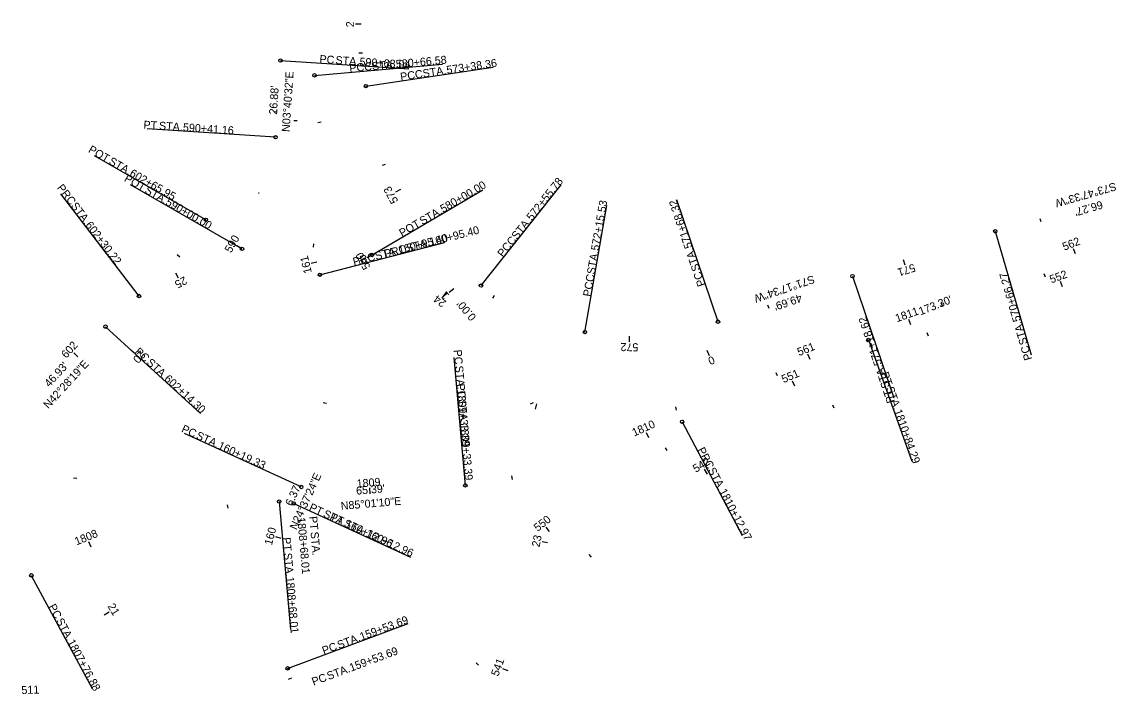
# Model space of a CAD drawing. Extents: x 150905 to 153516, y 329807 to 331516.
# Drawn here: x 152546 to 152928.9, y 330839.9 to 331075.4 of the extents above; entities that cross this region are included whole.
import ezdxf

# ---------------------------------------------------------------- set-up
doc = ezdxf.new("R2010")
doc.units = 0
for name, color, linetype in [('GE_P_Alignment_100_Bearings', 7, 'Continuous'), ('GE_P_Alignment_100_Cardinal_Points', 7, 'Continuous'), ('GE_P_Alignment_100_Distances', 7, 'Continuous'), ('GE_P_Alignment_100_Stations', 7, 'Continuous'), ('SH_Text', 7, 'Continuous')]:
    doc.layers.add(name, color=color, linetype=linetype)

msp = doc.modelspace()

# ---------------------------------------------------------------- linework, layer by layer
at = {"layer": 'GE_P_Alignment_100_Bearings'}
msp.add_circle((152628.9, 331015.43), 0.05, dxfattribs=at)
at = {"layer": 'GE_P_Alignment_100_Stations'}
for p, q in [((152664.77, 331074.51), (152662.77, 331074.51)), ((152665.15, 331064.44), (152663.95, 331064.35)), ((152635.35, 331043.79), (152634.15, 331043.86)), ((152635.35, 331043.79), (152634.15, 331043.86)), ((152642.34, 331040.7), (152641.14, 331040.65)), ((152642.34, 331040.7), (152641.14, 331040.65)), ((152650.77, 331040.22), (152649.59, 331039.98)), ((152650.77, 331040.22), (152649.59, 331039.98)), ((152673.16, 331025.45), (152672.03, 331025.06)), ((152678.46, 331016.66), (152676.7, 331015.7)), ((152902.24, 331006.55), (152902.58, 331005.39)), ((152623.01, 330995.9), (152621.27, 330996.89)), ((152623.01, 330995.9), (152621.27, 330996.89)), ((152648.07, 330997.62), (152647.98, 330996.42)), ((152648.07, 330997.62), (152647.98, 330996.42)), ((152914.76, 330994.07), (152914.02, 330995.93)), ((152914.76, 330994.07), (152914.02, 330995.93)), ((152601.26, 330992.99), (152600.34, 330993.76)), ((152601.26, 330992.99), (152600.34, 330993.76)), ((152649.18, 330991.25), (152647.23, 330990.78)), ((152649.18, 330991.25), (152647.23, 330990.78)), ((152668.55, 330993.73), (152666.82, 330992.72)), ((152668.55, 330993.73), (152666.82, 330992.72)), ((152854.36, 330992.14), (152854.98, 330990.23)), ((152599.76, 330987.51), (152600.69, 330985.74)), ((152599.76, 330987.51), (152600.69, 330985.74)), ((152904.18, 330986.01), (152903.78, 330987.14)), ((152904.18, 330986.01), (152903.78, 330987.14)), ((152910.18, 330982.52), (152909.49, 330984.4)), ((152910.18, 330982.52), (152909.49, 330984.4)), ((152694.45, 330980.73), (152693.28, 330979.11)), ((152694.45, 330980.73), (152693.28, 330979.11)), ((152697.14, 330981.84), (152695.57, 330980.6)), ((152711.32, 330979.57), (152710.65, 330978.58)), ((152806.96, 330976.24), (152807.34, 330975.1)), ((152868.29, 330975.6), (152867.85, 330976.72)), ((152868.29, 330975.6), (152867.85, 330976.72)), ((152857.08, 330969.23), (152856.41, 330971.12)), ((152857.08, 330969.23), (152856.41, 330971.12)), ((152758.48, 330965.35), (152758.46, 330963.35)), ((152863.22, 330965.34), (152862.81, 330966.46)), ((152863.22, 330965.34), (152862.81, 330966.46)), ((152584.11, 330960.52), (152585.58, 330959.17)), ((152584.11, 330960.52), (152585.58, 330959.17)), ((152785.71, 330960.36), (152786.5, 330958.52)), ((152565.6, 330958.07), (152564.13, 330959.42)), ((152565.6, 330958.07), (152564.13, 330959.42)), ((152821.83, 330957.14), (152821.09, 330959)), ((152821.83, 330957.14), (152821.09, 330959)), ((152810.4, 330951.36), (152809.92, 330952.46)), ((152810.4, 330951.36), (152809.92, 330952.46)), ((152816.43, 330947.73), (152815.65, 330949.57)), ((152816.43, 330947.73), (152815.65, 330949.57)), ((152652.56, 330941.76), (152651.37, 330941.94)), ((152652.56, 330941.76), (152651.37, 330941.94)), ((152724.95, 330941.92), (152723.83, 330941.46)), ((152724.95, 330941.92), (152723.83, 330941.46)), ((152725.7, 330939.72), (152726.24, 330941.65)), ((152725.7, 330939.72), (152726.24, 330941.65)), ((152775.13, 330939.35), (152774.82, 330940.51)), ((152775.13, 330939.35), (152774.82, 330940.51)), ((152830.24, 330940.09), (152829.76, 330941.19)), ((152830.24, 330940.09), (152829.76, 330941.19)), ((152765.36, 330929.66), (152764.55, 330931.49)), ((152765.36, 330929.66), (152764.55, 330931.49)), ((152771.84, 330925.2), (152771.23, 330926.23)), ((152771.84, 330925.2), (152771.23, 330926.23)), ((152785.94, 330916.99), (152784.89, 330918.7)), ((152785.94, 330916.99), (152784.89, 330918.7)), ((152564.03, 330915.66), (152565.23, 330915.54)), ((152564.03, 330915.66), (152565.23, 330915.54)), ((152717.65, 330915.16), (152717.44, 330916.35)), ((152717.65, 330915.16), (152717.44, 330916.35)), ((152667.91, 330910.14), (152667.74, 330912.13)), ((152667.91, 330910.14), (152667.74, 330912.13)), ((152618.19, 330905.08), (152617.99, 330906.26)), ((152618.19, 330905.08), (152617.99, 330906.26)), ((152730.69, 330896.86), (152729.45, 330898.43)), ((152730.69, 330896.86), (152729.45, 330898.43)), ((152636.74, 330894.5), (152634.81, 330895.01)), ((152636.74, 330894.5), (152634.81, 330895.01)), ((152570.2, 330891.38), (152569.45, 330893.23)), ((152570.2, 330891.38), (152569.45, 330893.23)), ((152729.99, 330892.89), (152728.03, 330893.29)), ((152729.99, 330892.89), (152728.03, 330893.29)), ((152745.33, 330887.89), (152744.57, 330888.82)), ((152745.33, 330887.89), (152744.57, 330888.82)), ((152574.77, 330867.69), (152576.49, 330868.72)), ((152574.77, 330867.69), (152576.49, 330868.72)), ((152705.84, 330850.04), (152705.02, 330850.92)), ((152705.84, 330850.04), (152705.02, 330850.92)), ((152716.13, 330848.07), (152714.26, 330848.77)), ((152716.13, 330848.07), (152714.26, 330848.77)), ((152640.29, 330845.51), (152639.16, 330845.1)), ((152640.29, 330845.51), (152639.16, 330845.1))]:
    msp.add_line(p, q, dxfattribs=at)
at = {"layer": 'SH_Text'}
for p, q in [((152636.51, 331061.79), (152681.42, 331058.9)), ((152636.51, 331061.79), (152681.42, 331058.9)), ((152648.4, 331056.62), (152693.23, 331060.58)), ((152648.4, 331056.62), (152693.23, 331060.58)), ((152666.4, 331052.86), (152710.92, 331059.44)), ((152634.78, 331034.96), (152589.88, 331037.85)), ((152634.78, 331034.96), (152589.88, 331037.85)), ((152610.39, 331006.05), (152571.36, 331028.45)), ((152610.39, 331006.05), (152571.36, 331028.45)), ((152623.01, 330995.9), (152583.99, 331018.32)), ((152623.01, 330995.9), (152583.99, 331018.32)), ((152706.67, 330983), (152734.67, 331018.23)), ((152586.99, 330979.35), (152559.66, 331015.11)), ((152586.99, 330979.35), (152559.66, 331015.11)), ((152668.55, 330993.73), (152707.33, 331016.56)), ((152668.55, 330993.73), (152707.33, 331016.56)), ((152743.02, 330966.72), (152750.66, 331011.07)), ((152789.61, 330970.36), (152775.18, 331012.98)), ((152886.62, 331002.01), (152899.18, 330958.8)), ((152650.29, 330986.79), (152693.85, 330998.11)), ((152650.29, 330986.79), (152693.85, 330998.11)), ((152836.68, 330986.3), (152851.11, 330943.68)), ((152575.26, 330968.62), (152608.45, 330938.23)), ((152575.26, 330968.62), (152608.45, 330938.23)), ((152842.28, 330963.96), (152857.38, 330921.57)), ((152842.28, 330963.96), (152857.38, 330921.57)), ((152701.18, 330913.04), (152697.28, 330957.87)), ((152701.18, 330913.04), (152697.28, 330957.87)), ((152777.03, 330935.33), (152798, 330895.52)), ((152777.03, 330935.33), (152798, 330895.52)), ((152643.76, 330912.48), (152602.85, 330931.23)), ((152643.76, 330912.48), (152602.85, 330931.23)), ((152636.04, 330907.36), (152639.95, 330862.53)), ((152636.04, 330907.36), (152639.95, 330862.53)), ((152641.11, 330906.69), (152682.01, 330887.94)), ((152641.11, 330906.69), (152682.01, 330887.94)), ((152549.3, 330881.53), (152570.55, 330841.86)), ((152549.3, 330881.53), (152570.55, 330841.86)), ((152639, 330848.97), (152681.17, 330864.69)), ((152639, 330848.97), (152681.17, 330864.69))]:
    msp.add_line(p, q, dxfattribs=at)
for centre in [(152636.51, 331061.79), (152636.51, 331061.79), (152648.4, 331056.62), (152648.4, 331056.62), (152666.4, 331052.86), (152634.78, 331034.96), (152634.78, 331034.96), (152610.39, 331006.05), (152610.39, 331006.05), (152886.62, 331002.01), (152623.01, 330995.9), (152623.01, 330995.9), (152668.55, 330993.73), (152668.55, 330993.73), (152650.29, 330986.79), (152650.29, 330986.79), (152836.68, 330986.3), (152706.67, 330983), (152586.99, 330979.35), (152586.99, 330979.35), (152575.26, 330968.62), (152575.26, 330968.62), (152743.02, 330966.72), (152789.61, 330970.36), (152842.28, 330963.96), (152842.28, 330963.96), (152777.03, 330935.33), (152777.03, 330935.33), (152701.18, 330913.04), (152701.18, 330913.04), (152643.76, 330912.48), (152643.76, 330912.48), (152636.04, 330907.36), (152636.04, 330907.36), (152641.11, 330906.69), (152641.11, 330906.69), (152549.3, 330881.53), (152549.3, 330881.53), (152639, 330848.97), (152639, 330848.97)]:
    msp.add_circle(centre, 0.6, dxfattribs=at)

# ---------------------------------------------------------------- texts
at = {"layer": 'GE_P_Alignment_100_Cardinal_Points'}
for s, rotation, p in [('N03°40\'32"E', 86.3245, (152639.71, 331036.73)), ('N03°40\'32"E', 86.3245, (152639.71, 331036.73)), ('S73°47\'33"W', 196.2074, (152928.52, 331019.18)), ('S71°17\'34"W', 198.7073, (152822.87, 330986.69)), ('N42°28\'19"E', 47.5281, (152555.28, 330939.69)), ('N42°28\'19"E', 47.5281, (152555.28, 330939.69)), ('N24°37\'24"E', 65.3767, (152642.06, 330897.26)), ('N24°37\'24"E', 65.3767, (152642.06, 330897.26)), ('N85°01\'10"E', 4.9806, (152657.71, 330904.43)), ('N85°01\'10"E', 4.9806, (152657.71, 330904.43))]:
    msp.add_text(s, height=2.8, rotation=rotation, dxfattribs=at).set_placement(p)
at = {"layer": 'GE_P_Alignment_100_Distances'}
for s, rotation, p in [("26.88'", 86.3245, (152635.25, 331042.83)), ("26.88'", 86.3245, (152635.25, 331042.83)), ("66.27'", 196.2074, (152923.79, 331012.77)), ("49.69'", 198.7073, (152818.43, 330980.08)), ("173.30'", 21.6709, (152860.49, 330972.55)), ("173.30'", 21.6709, (152860.49, 330972.55)), ("0.00'", 129.9154, (152705.18, 330972.09)), ("46.93'", 47.5281, (152555.63, 330947.24)), ("46.93'", 47.5281, (152555.63, 330947.24)), ("6.37'", 65.3767, (152640.54, 330905.56)), ("6.37'", 65.3767, (152640.54, 330905.56)), ("65.39'", 4.9806, (152663.07, 330909.76)), ("65.39'", 4.9806, (152663.07, 330909.76))]:
    msp.add_text(s, height=2.8, rotation=rotation, dxfattribs=at).set_placement(p)
at = {"layer": 'GE_P_Alignment_100_Stations'}
for s, rotation, p in [('2', 90.157, (152662.27, 331073.46)), ('573', 118.4282, (152677.81, 331012.59)), ('590', 60.1225, (152619.17, 330994.24)), ('590', 60.1225, (152619.17, 330994.24)), ('562', 21.6709, (152910.79, 330995.18)), ('562', 21.6709, (152910.79, 330995.18)), ('580', 120.4796, (152668.09, 330989.58)), ('580', 120.4796, (152668.09, 330989.58)), ('161', 103.5292, (152647.48, 330987.6)), ('161', 103.5292, (152647.48, 330987.6)), ('571', 197.8181, (152858.13, 330990.72)), ('552', 20.0968, (152906.24, 330983.74)), ('552', 20.0968, (152906.24, 330983.74)), ('25', 207.7356, (152602.86, 330986.31)), ('25', 207.7356, (152602.86, 330986.31)), ('24', 144.0736, (152694.73, 330977.44)), ('24', 144.0736, (152694.73, 330977.44)), ('1', 128.3542, (152695.75, 330979.57)), ('1811', 19.6045, (152852.22, 330970.16)), ('1811', 19.6045, (152852.22, 330970.16)), ('602', 47.5281, (152561.54, 330957.34)), ('602', 47.5281, (152561.54, 330957.34)), ('20', 227.5281, (152587.46, 330960.47)), ('20', 227.5281, (152587.46, 330960.47)), ('572', 179.5994, (152761.74, 330962.82)), ('561', 21.6709, (152817.98, 330958.3)), ('561', 21.6709, (152817.98, 330958.3)), ('0', 203.2598, (152787.72, 330958.5)), ('551', 22.9402, (152812.55, 330948.81)), ('551', 22.9402, (152812.55, 330948.81)), ('1810', 24.0616, (152760.27, 330930.12)), ('1810', 24.0616, (152760.27, 330930.12)), ('542', 31.5783, (152781.84, 330917.41)), ('542', 31.5783, (152781.84, 330917.41)), ('1809', 4.9806, (152663.28, 330912.24)), ('1809', 4.9806, (152663.28, 330912.24)), ('550', 38.4256, (152726.51, 330896.74)), ('550', 38.4256, (152726.51, 330896.74)), ('160', 75.2327, (152633.47, 330891.9)), ('160', 75.2327, (152633.47, 330891.9)), ('1808', 22.2989, (152565.14, 330892.01)), ('1808', 22.2989, (152565.14, 330892.01)), ('23', 78.5018, (152727.11, 330891.28)), ('23', 78.5018, (152727.11, 330891.28)), ('21', 300.9842, (152575.87, 330870.72)), ('21', 300.9842, (152575.87, 330870.72)), ('541', 69.5877, (152712.69, 330845.99)), ('541', 69.5877, (152712.69, 330845.99)), ('511', 1.9424, (152545.87, 330839.96)), ('511', 1.9424, (152545.87, 330839.96))]:
    msp.add_text(s, height=2.8, rotation=rotation, dxfattribs=at).set_placement(p)
at = {"layer": 'SH_Text'}
for s, rotation, p in [('PC', 356.3245, (152650.07, 331060.96)), ('PC', 356.3245, (152650.07, 331060.96)), (' STA. ', 356.3245, (152654.64, 331060.67)), (' STA. ', 356.3245, (152654.64, 331060.67)), ('580+66.58', 5.0495, (152677, 331059.18)), ('580+66.58', 5.0495, (152677, 331059.18)), ('PCC', 5.0495, (152660.72, 331057.75)), ('PCC', 5.0495, (152660.72, 331057.75)), ('590+68.04', 356.3245, (152664.07, 331060.06)), ('590+68.04', 356.3245, (152664.07, 331060.06)), (' STA. ', 5.0495, (152667.58, 331058.35)), (' STA. ', 5.0495, (152667.58, 331058.35)), (' STA. ', 8.3973, (152685.42, 331055.72)), ('573+38.36', 8.3973, (152694.77, 331057.1)), ('PCC', 8.3973, (152678.61, 331054.71)), ('PT', 356.3245, (152588.47, 331037.98)), ('PT', 356.3245, (152588.47, 331037.98)), (' STA. ', 356.3245, (152592.87, 331037.7)), (' STA. ', 356.3245, (152592.87, 331037.7)), ('590+41.16', 356.3245, (152602.3, 331037.09)), ('590+41.16', 356.3245, (152602.3, 331037.09)), ('POT', 330.139, (152568.99, 331029.86)), ('POT', 330.139, (152568.99, 331029.86)), (' STA. ', 330.139, (152575.23, 331026.28)), (' STA. ', 330.139, (152575.23, 331026.28)), ('POT', 330.1225, (152581.58, 331019.75)), ('POT', 330.1225, (152581.58, 331019.75)), ('602+65.95', 330.139, (152583.43, 331021.57)), ('602+65.95', 330.139, (152583.43, 331021.57)), ('572+55.78', 51.5188, (152724.5, 331005.5)), ('PRC', 307.3922, (152558.11, 331017.2)), ('PRC', 307.3922, (152558.11, 331017.2)), (' STA. ', 330.1225, (152587.83, 331016.16)), (' STA. ', 330.1225, (152587.83, 331016.16)), ('580+00.00', 30.4796, (152693.39, 331008.41)), ('580+00.00', 30.4796, (152693.39, 331008.41)), ('590+00.00', 330.1225, (152596.02, 331011.45)), ('590+00.00', 330.1225, (152596.02, 331011.45)), ('571+68.32', 108.7073, (152780.71, 330996.5)), (' STA. ', 307.3922, (152562.33, 331011.68)), (' STA. ', 307.3922, (152562.33, 331011.68)), (' STA. ', 30.4796, (152685.25, 331003.61)), (' STA. ', 30.4796, (152685.25, 331003.61)), ('572+15.53', 80.2325, (152747.86, 330995.08)), ('POT', 30.4796, (152679.04, 330999.96)), ('POT', 30.4796, (152679.04, 330999.96)), (' STA. ', 51.5188, (152718.62, 330998.1)), ('602+30.22', 307.3922, (152568.07, 331004.17)), ('602+30.22', 307.3922, (152568.07, 331004.17)), ('160+95.40', 14.5706, (152689.05, 330996.81)), ('160+95.40', 14.5706, (152678.08, 330994.05)), (' STA. ', 14.5706, (152679.9, 330994.43)), ('PCC', 51.5188, (152714.33, 330992.71)), ('PRC', 14.5706, (152662.22, 330989.93)), (' STA. ', 14.5706, (152668.94, 330991.67)), ('PRC', 14.5706, (152673.18, 330992.69)), (' STA. ', 80.2325, (152746.26, 330985.77)), (' STA. ', 108.7073, (152783.75, 330987.55)), ('PCC', 80.2325, (152745.09, 330978.98)), ('PC', 108.7073, (152785.22, 330983.21)), ('570+66.27', 106.2074, (152895.66, 330970.76)), ('571+18.62', 108.7073, (152847.05, 330955.53)), (' STA. ', 106.2074, (152898.3, 330961.69)), ('PC', 317.5281, (152585.25, 330959.53)), ('PC', 317.5281, (152585.25, 330959.53)), ('PC', 274.9806, (152697.09, 330960.44)), ('PC', 106.2074, (152899.58, 330957.28)), (' STA. ', 317.5281, (152588.63, 330956.43)), (' STA. ', 317.5281, (152588.63, 330956.43)), (' STA. ', 274.9806, (152697.49, 330955.87)), (' STA. ', 108.7073, (152850.09, 330946.58)), ('PT', 289.6045, (152846.52, 330952.2)), ('PT', 289.6045, (152846.52, 330952.2)), ('602+14.30', 317.5281, (152595.6, 330950.05)), ('602+14.30', 317.5281, (152595.6, 330950.05)), ('PC', 274.9806, (152698.13, 330948.51)), ('1809+33.39', 274.9806, (152698.31, 330946.46)), ('PT', 108.7073, (152851.5, 330942.4)), (' STA. ', 289.6045, (152848, 330948.04)), (' STA. ', 289.6045, (152848, 330948.04)), (' STA. ', 274.9806, (152698.53, 330943.94)), ('1810+84.29', 289.6045, (152851.17, 330939.14)), ('1810+84.29', 289.6045, (152851.17, 330939.14)), ('PC', 335.3767, (152601.58, 330931.86)), ('PC', 335.3767, (152601.58, 330931.86)), ('1809+33.39', 274.9806, (152699.35, 330934.52)), (' STA. ', 335.3767, (152605.75, 330929.95)), (' STA. ', 335.3767, (152605.75, 330929.95)), ('160+19.33', 335.3767, (152614.34, 330926.01)), ('160+19.33', 335.3767, (152614.34, 330926.01)), ('PRC', 297.7774, (152782.26, 330925.49)), ('PRC', 297.7774, (152782.26, 330925.49)), (' STA. ', 297.7774, (152785.49, 330919.35)), (' STA. ', 297.7774, (152785.49, 330919.35)), ('1810+12.97', 297.7774, (152789.9, 330910.99)), ('1810+12.97', 297.7774, (152789.9, 330910.99)), ('PT', 335.3767, (152646.25, 330904.38)), ('PT', 274.9806, (152646.54, 330902.13)), (' STA. ', 335.3767, (152650.27, 330902.54)), ('PT', 335.3767, (152653.47, 330901.07)), ('1808+68.01', 274.9806, (152642.36, 330901.76)), (' STA. ', 335.3767, (152657.48, 330899.23)), ('160+12.96', 335.3767, (152658.86, 330898.6)), ('PT', 274.9806, (152637.19, 330894.74)), (' STA. ', 274.9806, (152646.92, 330897.73)), ('160+12.96', 335.3767, (152666.08, 330895.29)), (' STA. ', 274.9806, (152637.57, 330890.34)), ('1808+68.01', 274.9806, (152638.39, 330880.93)), ('PC', 298.1875, (152555.19, 330870.61)), ('PC', 298.1875, (152555.19, 330870.61)), (' STA. ', 298.1875, (152557.36, 330866.57)), (' STA. ', 298.1875, (152557.36, 330866.57)), ('159+53.69', 20.4456, (152664.82, 330858.64)), (' STA. ', 20.4456, (152655.97, 330855.34)), ('1807+76.88', 298.1875, (152561.82, 330858.24)), ('1807+76.88', 298.1875, (152561.82, 330858.24)), ('PC', 20.4456, (152651.67, 330853.74)), ('159+53.69', 20.4456, (152661.21, 330847.79)), (' STA. ', 20.4456, (152652.35, 330844.49)), ('PC', 20.4456, (152648.06, 330842.89))]:
    msp.add_text(s, height=2.8, rotation=rotation, dxfattribs=at).set_placement(p)

doc.saveas('drawing.dxf')
